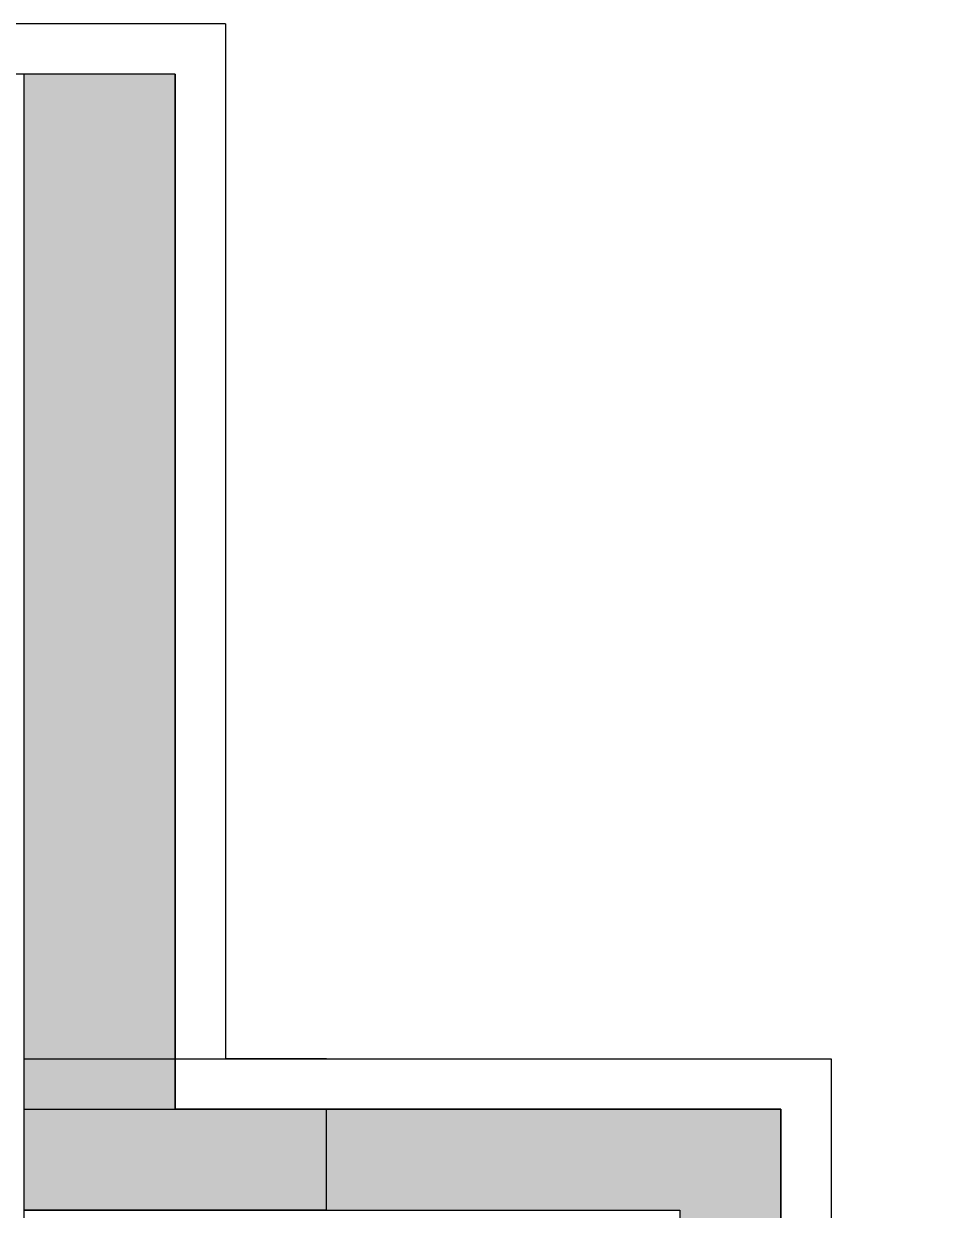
# Model space of a CAD drawing. Header units: millimetres. Extents: x -28014 to 297841, y -81741 to 47579.
# Drawn here: x 92433 to 94233, y 12832 to 15182 of the extents above; entities that cross this region are included whole.
import ezdxf

# ---------------------------------------------------------------- set-up
doc = ezdxf.new("R2010")
doc.units = ezdxf.units.MM
doc.header["$MEASUREMENT"] = 0
for name, color, linetype in [('A-墙体-填充墙', 4, 'Continuous'), ('A-墙体-面层', 6, 'Continuous'), ('AR9-剪力墙（柱）填充', 250, 'Continuous'), ('AR9-剪力墙（柱）线', 6, 'Continuous'), ('AR9-墙线', 160, 'Continuous'), ('SURFACE', 6, 'Continuous')]:
    doc.layers.add(name, color=color, linetype=linetype)

# ---------------------------------------------------------------- blocks, each defined once
blk = doc.blocks.new('zz7')
at = {"layer": 'AR9-剪力墙（柱）填充'}
blk.add_hatch(color=256, dxfattribs=at).paths.add_polyline_path([(8800, 2550), (8800, 300), (10100, 300), (10100, -200), (10600, -200), (10600, 0), (10300, 0), (10300, 500), (9100, 500), (9100, 2550)])
at = {"layer": 'AR9-剪力墙（柱）线'}
for p, q in [((8800, 2550), (8800, 300)), ((9100, 2550), (8800, 2550)), ((9100, 500), (9100, 2550)), ((10300, 500), (9100, 500)), ((10300, 0), (10300, 500)), ((8800, 300), (10100, 300)), ((10100, 300), (10100, -200))]:
    blk.add_line(p, q, dxfattribs=at)

msp = doc.modelspace()

# ---------------------------------------------------------------- linework, layer by layer
at = {"layer": 'A-墙体-填充墙'}
for p, q in [((92733.221, 15081.506), (89633.221, 15081.506)), ((92733.221, 15081.506), (92733.221, 13031.506)), ((92433.221, 14881.506), (92433.221, 12831.506)), ((93033.221, 13031.506), (92733.221, 13031.506)), ((93033.221, 12831.506), (93033.221, 13031.506)), ((93033.221, 12831.506), (92433.221, 12831.506))]:
    msp.add_line(p, q, dxfattribs=at)
at = {"layer": 'A-墙体-面层'}
msp.add_line((94033.221, 13131.506), (94033.221, 12631.506), dxfattribs=at)
at = {"layer": 'AR9-墙线'}
for p, q in [((92433.221, 13031.506), (93933.221, 13031.506)), ((92433.221, 13031.506), (92433.221, 12631.506)), ((93933.221, 13031.506), (93933.221, 12531.506))]:
    msp.add_line(p, q, dxfattribs=at)
at = {"layer": 'SURFACE'}
for p, q in [((92833.221, 15181.506), (89533.221, 15181.506)), ((92833.221, 15181.506), (92833.221, 13131.506)), ((92433.221, 13131.506), (94033.221, 13131.506)), ((93033.221, 13131.506), (92833.221, 13131.506))]:
    msp.add_line(p, q, dxfattribs=at)

# ---------------------------------------------------------------- block references
msp.add_blockref('zz7', (83633.221, 12531.506))

doc.saveas('drawing.dxf')
